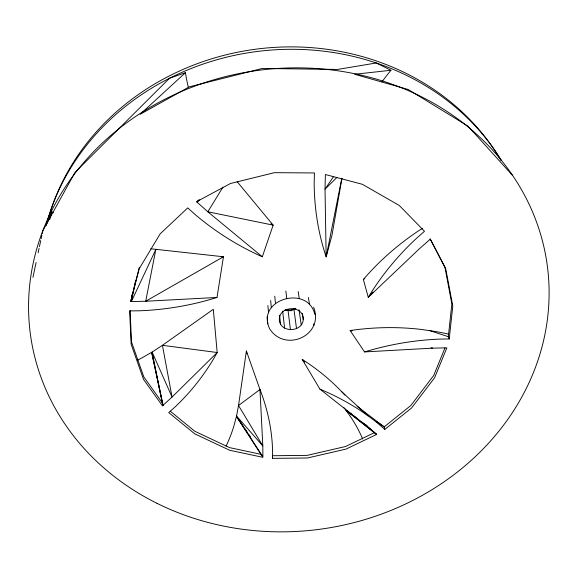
<?xml version="1.0" encoding="UTF-8"?>
<svg xmlns="http://www.w3.org/2000/svg" width="578" height="578" viewBox="0 0 578 578"><rect width="100%" height="100%" fill="white"/><g stroke="black" fill="none" stroke-linecap="round" stroke-linejoin="round"><path stroke-width="0.87" d="M365.506 424.707L376.632 434.432L346.02 449.092L307.496 457.993L272.513 458.354L272.578 450.602A258.46 208.434 9.9 0 0 259.963 389.507L246.38 351.005L238.526 405.503L236.554 416.023L233.808 426.311A201.585 168.588 11.3 0 1 226.077 446.072M137.427 360.217A223.722 198.753 24.6 0 0 141.372 358.187L152.122 352.067L162.418 345.312L213.296 309.317L217.184 352.529L172.063 397.05L162.454 405.814L162.678 403.307L143.85 376.993L131.495 341.938L130.101 310.48M449.236 338.954L448.326 336.678L451.851 303.905L444.872 266.949L430.148 238.887L445.79 269.016L452.784 306.087L449.236 338.954L439.547 339.105A235.983 184.577 -12.6 0 0 364.566 351.923L350.145 330.544A222.588 177.352 -10.3 0 1 420.972 329.395L434.721 331.367A222.588 177.352 -10.3 0 1 448.181 334.062M162.454 405.814L143.546 379.428L131.141 344.271L129.653 310.921L139.833 310.776A318.167 298.971 46.3 0 0 217.003 297.453L223.455 256.769L150.728 248.764M341.952 178.306L332.025 235.008L326.158 256.892A293.198 251.249 -37.8 0 1 314.179 183.016L314.439 172.952L274.384 172.678L230.42 183.515L196.549 201.715L207.834 211.786L262.318 256.784L273.141 225.131L237.175 181.694M341.786 178.284L326.158 256.892L325.024 189.187L325.378 174.513L362.392 184.31L399.319 205.501L424.49 231.287L416.767 238.078A257.665 207.553 -24.1 0 0 368.273 297.338L363.36 279.492A238.078 193.666 -22.1 0 1 418.096 231.121L422.561 228.296M135.635 280.316L131.358 301.557L130.744 301.535L131.401 298.385M32.946 277.389L36.096 262.463M38.141 252.81L39.066 248.417M39.434 246.661L40.735 240.52M41.103 238.765L41.847 235.253M42.216 233.498L42.772 230.86L74.967 172.454L169.477 78.261L185.408 72.712A233.36 218.751 -51.2 0 0 188.218 86.96M132.311 294.086L131.567 297.598L139.312 267.491M314.894 314.519C307.814 284.116 255.245 299.541 269.796 329.041C285.337 352.912 324.554 335.327 313.644 307.272M303.262 319.627C302.178 333.166 278.69 332.827 279.333 318.745C280.294 305.061 304.071 305.415 303.262 319.627L302.337 313.428M130.744 301.535L139.197 268.734L160.214 233.772L187.742 207.907L195.429 214.799A317.958 298.075 -59.9 0 0 262.318 256.784M49.657 219.618L51.89 211.851A234.61 226.366 47.8 0 0 53.378 212.82M444.952 347.985L433.76 375.389L410.835 405.51L384.204 426.875L384.825 429.403L411.565 407.981L434.598 377.774L446.859 347.84L432.72 348.144L364.566 351.923M51.89 211.851L46.088 225.369A246.286 221.808 -7.3 0 1 253.15 52.027A246.286 221.808 -7.3 0 1 501.357 160.424M222.891 187.185L207.834 211.786L273.141 225.131A295.712 272.758 -55.6 0 1 271.017 223.664M198.464 199.916L196.982 202.156L199.75 199.865M333.513 176.601L325.024 189.187L336.931 177.41M373.077 291.984L368.273 297.338L418.956 249.176L430.162 239.256M185.408 72.712L140.151 114.299L189.143 86.895L262.253 68.464L337.566 69.439L376.264 62.98L390.952 70.263A216.497 187.857 -34.4 0 0 381.921 81.917M363.36 279.492L364.841 278.473M295.864 308.601L291.117 310.689L285.156 310.465L285.062 309.815L291.037 310.039L295.17 308.341M390.952 70.263L354.632 74.28L408.162 89.474L467.956 126.112L512.491 175.358M217.003 297.453L145.699 301.254L131.358 301.557L155.829 249.479L145.699 301.254L223.455 256.769A299.845 286.529 61.1 0 1 221.714 257.022M272.317 455.739L307.164 455.377L345.543 446.505L374.392 432.669L346.085 410.337L343.975 407.728M351.923 330.724L350.145 330.544L351.901 330.919M430.964 347.768L432.72 348.144M261.834 454.51L229.603 447.639L194.8 431.253L170.337 411.24M429.808 330.659L448.326 336.678M376.849 421.926L384.204 426.875L357.146 406.385M346.345 410.712L357.211 418.465M362.709 439.063A185.394 150.201 -0.1 0 0 352.168 419.137L346.085 410.337L353.389 415.596M344.856 395.07A227.45 182.373 1.1 0 0 302.2 359.393L319.923 389.131L367.377 426.513L376.285 434.092M346.085 410.337L376.632 434.432M384.825 429.403L378.568 423.941A236.272 184.873 -1.7 0 0 319.923 389.131M363.36 422.988L367.377 426.513L365.498 424.577M341.858 391.841L368.128 415.9M303.45 360.679L302.2 359.393L304.548 362.088M243.511 426.759L236.438 416.463L262.867 457.321L229.639 450.248L194.707 433.825L168.74 412.613L175.329 406.71A294.101 252.528 23.6 0 0 217.184 352.529L162.418 345.312L172.063 397.05L152.122 352.067L162.873 405.481L162.743 404.029M244.523 428.226L247.044 431.903M248.562 434.107L250.585 437.055M162.49 402.433L151.66 352.334L162.873 405.481M313.608 323.882L313.883 325.522M308.377 297.511L309.562 304.657M298.197 291.55L299.245 298.645M299.021 309.714L301.21 324.872M288.025 310.285L290.452 329.785M296.521 328.586L293.906 309.114M285.857 291.066L286.739 298.169M291.037 310.039L291.117 310.689M282.664 311.123L284.607 328.152M279.579 315.205L280.54 324.121M274.745 296.211L275.482 303.363M270.641 300.495L271.32 307.698M267.903 305.545L268.546 312.792M267.144 316.484L267.766 323.846M272.382 456.613L272.513 458.354M246.38 351.005A251.286 208.456 13.5 0 1 246.828 353.642M47.468 221.706A244.4 220.514 -7.3 0 1 254.826 49.318A244.4 220.514 -7.3 0 1 500.974 160.373M259.963 389.507L238.526 405.503L262.817 445.927L262.903 456.858L236.554 416.023L262.817 445.927L259.963 389.507M156.978 503.315A260.721 231.503 -7.3 0 0 549.1 294.657A260.721 231.503 -7.3 0 0 160.424 101.576A260.721 231.503 -7.3 0 0 156.978 503.315"/></g></svg>
